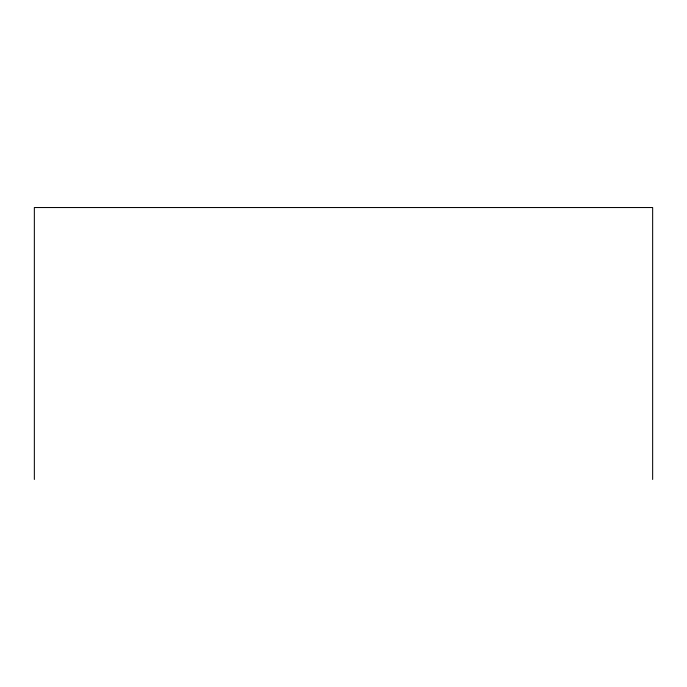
<?xml version="1.0" encoding="UTF-8"?>
<svg xmlns="http://www.w3.org/2000/svg" width="687" height="687" viewBox="0 0 687 687"><rect width="100%" height="100%" fill="white"/><g stroke="black" fill="none" stroke-linecap="round" stroke-linejoin="round"><path stroke-width="1.03" d="M652.65 479.466L652.65 207.534L34.35 207.534L34.35 479.466"/></g></svg>
